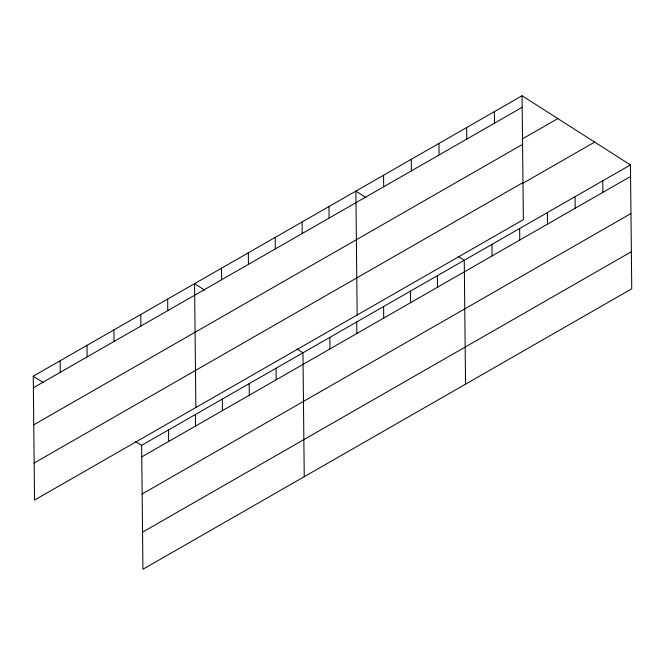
<?xml version="1.0" encoding="UTF-8"?>
<svg xmlns="http://www.w3.org/2000/svg" width="665" height="665" viewBox="0 0 665 665"><rect width="100%" height="100%" fill="white"/><g stroke="black" fill="none" stroke-linecap="round" stroke-linejoin="round"><path stroke-width="1" d="M522.067 95.76L523.363 219.65L34.547 500.08L33.25 376.191L522.067 95.76L630.453 164.92L631.75 288.81L142.933 569.24L141.637 445.351L135.677 441.552M33.375 387.745L522.183 107.306M522.092 139.085L557.835 118.578M33.757 424.81L522.574 144.38M34.156 463.006L522.973 182.576M522.308 183.615L594.685 142.094M141.637 445.351L630.453 164.92M141.761 456.905L630.57 176.466M142.152 493.97L630.96 213.54M142.551 532.166L631.359 251.736M366.082 197.63L355.866 191.104L357.163 314.994M458.293 256.466L464.253 260.264L465.55 384.154M204.778 290.173L194.562 283.647L195.859 407.537M296.989 349.009L302.949 352.807L304.246 476.697M33.25 376.191L43.466 382.716M602.756 180.814L602.872 192.36M575.05 196.699L575.175 208.253M547.353 212.592L547.478 224.147M519.656 228.486L519.772 240.032M494.361 111.653L494.486 123.2M491.959 244.379L492.075 255.925M466.664 127.539L466.788 139.093M438.967 143.432L439.083 154.987M437.37 275.692L437.495 287.238M411.269 159.326L411.386 170.872M410.488 291.112L410.604 302.666M383.564 175.211L383.688 186.765M383.605 306.54L383.722 318.086M356.714 321.96L356.839 333.514M328.984 206.532L329.1 218.078M329.832 337.388L329.956 348.934M302.101 221.952L302.218 233.506M275.21 237.38L275.335 248.926M276.066 368.235L276.183 379.781M248.328 252.8L248.452 264.354M249.175 383.655L249.3 395.209M221.445 268.228L221.561 279.774M222.293 399.083L222.418 410.629M195.41 414.503L195.527 426.057M167.671 299.075L167.796 310.622M168.528 429.931L168.644 441.477M140.789 314.495L140.914 326.05M113.906 329.923L114.023 341.469M87.024 345.343L87.14 356.897M60.133 360.771L60.257 372.317"/></g></svg>
